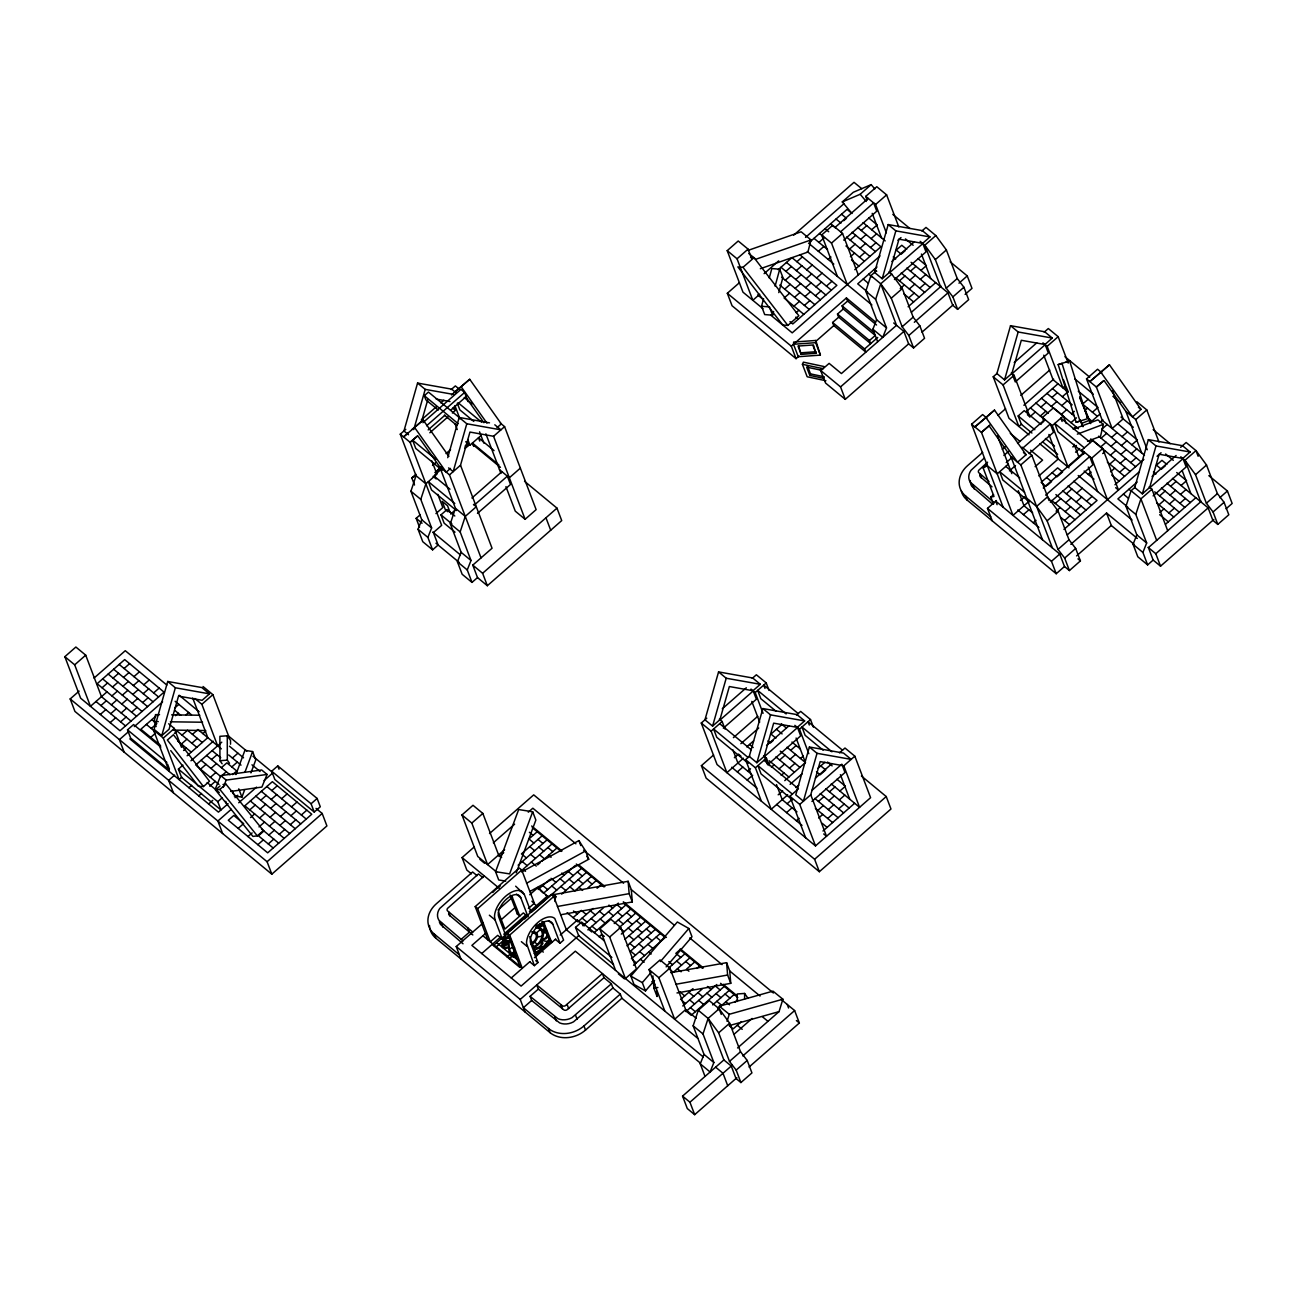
<?xml version="1.0" encoding="UTF-8"?>
<svg xmlns="http://www.w3.org/2000/svg" width="1297" height="1297" viewBox="0 0 1297 1297"><rect width="100%" height="100%" fill="white"/><g stroke="black" fill="none" stroke-linecap="round" stroke-linejoin="round"><path stroke-width="1.5" d="M511.683 942.011L512.785 945.091M793.521 344.272L793.667 342.068L815.797 340.463L820.385 355.119L798.255 356.724L793.521 344.272L815.651 342.667L820.385 355.119M813.495 345.099L815.91 353.303L801.157 354.373L798.741 346.169M815.651 342.667L815.797 340.463M530.7 944.329C537.542 943.357 541.4 930.241 531.673 931.976M534.169 946.275C541.692 943.422 547.107 928.571 535.629 927.825M156.143 726.547L154.246 721.57L155.51 714.631L159.531 714.679M536.358 926.804L536.472 925.101M1073.803 428.983L1097.894 419.871L1103.309 424.346L1100.521 436.359L1087.551 441.272M747.866 250.467L801.157 231.79L810.998 239.929L807.918 252.056L760.334 268.722M773.628 311.458L772.59 315.22L764.695 314.571L761.534 306.27L763.593 298.732M769.251 277.996L771.828 268.56L779.724 269.209L782.885 277.509L778.767 292.603M775.103 286.183L779.724 269.209M167.718 681.476L154.1 729.368L161.736 735.675L169.08 729.238L178.516 696.1L202.137 700.299L209.482 693.863L201.846 687.556L167.718 681.476L175.354 687.783L209.482 693.863M161.736 735.675L175.354 687.783M456.268 392.926L451.696 389.149L417.569 383.069L403.951 430.961L408.523 434.738M413.759 429.599L425.205 389.376L417.569 383.069M421.541 421.622L427.832 399.525M447.724 457.679L459.17 417.456L489.488 422.854M438.24 410.047L425.886 399.833L424.314 395.682L428.448 392.067L466.79 423.762L453.172 471.654L448.6 467.877M481.041 557.888L449.492 474.864L460.516 465.218L469.952 432.063L493.573 436.278L504.582 426.632L500.366 423.13M543.459 924.031L537.704 926.95L537.996 924.437M718.57 671.911L704.952 719.803L712.588 726.109L719.932 719.673L729.352 686.535L752.973 690.734L760.318 684.297L752.698 677.991L718.57 671.911L726.207 678.234L760.318 684.297M712.588 726.109L726.207 678.234M888.202 224.559L874.583 272.435L882.203 278.742L889.547 272.321L898.983 239.167L922.605 243.366L929.949 236.929L922.329 230.623L888.202 224.559L895.838 230.866L929.949 236.929M882.203 278.742L895.838 230.866M762.879 708.551L749.261 756.427L756.881 762.733L764.225 756.313L773.661 723.159L797.282 727.358L804.626 720.921L797.007 714.615L762.879 708.551L770.515 714.858L804.626 720.921M756.881 762.733L770.515 714.858M809.393 747.007L795.774 794.883L803.41 801.189L817.029 753.314L809.393 747.007L843.52 753.071L851.156 759.377L817.029 753.314M854.82 756.167L870.595 797.671L815.505 845.92L799.73 804.416L810.755 794.769L820.174 761.615L843.796 765.814L854.82 756.167L844.979 748.029L839.467 752.86M1010.525 325.677L996.907 373.568L1004.543 379.875L1011.887 373.439L1021.306 340.284L1044.928 344.499L1052.289 338.063L1044.652 331.756L1010.525 325.677L1018.161 331.983L1052.289 338.063M1004.543 379.875L1018.161 331.983M1148.364 439.634L1134.745 487.51L1142.365 493.833L1149.709 487.396L1159.145 454.242L1182.767 458.441L1190.111 452.005L1182.491 445.698L1148.364 439.634L1156 445.941L1190.111 452.005M1142.365 493.833L1156 445.941M718.246 1009.763L719.349 1006.213L772.963 991.135L782.885 999.209L779.043 1011.628L737.555 1047.96M727.066 1021.371L729.271 1014.286L782.885 999.209M400.27 434.171L410.111 442.309L441.661 525.334L433.393 532.564L438.127 545.016L432.614 549.847L427.88 537.396L431.625 527.944L421.784 519.805L410.922 491.223L416.045 475.691L400.27 434.171L405.783 429.356M431.625 527.944L420.779 499.361L425.886 483.83L436.911 474.167L431.885 460.97M460.516 465.218L492.049 548.242L472.773 565.119L477.507 577.587L471.995 582.402L467.26 569.95L471.006 560.499L461.165 552.36L450.318 523.777L455.425 508.246L439.651 466.725L417.796 435.841L410.111 442.309L417.229 436.084M471.006 560.499L460.159 531.916L465.266 516.384L476.291 506.738L473.47 504.403M876.642 319.775L872.897 329.227L882.738 337.366L886.5 327.914L876.642 319.775L865.796 291.193L870.903 275.661L876.415 270.83M886.5 327.914L875.637 299.331L880.744 283.8L891.769 274.153L902.307 288.55L913.153 317.133L919.849 325.823L924.566 338.29L913.558 347.936L908.63 343.867L903.896 331.416L893.698 322.985M704.012 1054.396L700.267 1063.848L710.108 1071.987L713.853 1062.535L704.012 1054.396L693.149 1025.83L698.272 1010.282L709.281 1000.636L719.122 1008.774L729.66 1023.187L740.522 1051.754L747.202 1060.46L751.936 1072.911L740.911 1082.557L735.999 1078.488L731.265 1066.037L723.872 1059.941L708.113 1018.421L698.272 1010.282M713.853 1062.535L703.006 1033.968L708.113 1018.421L719.122 1008.774L721.278 1014.432M1201.346 501.258L1148.412 547.626L1153.146 560.077L1147.634 564.892L1142.916 552.441L1146.661 542.989L1136.821 534.85L1125.958 506.268L1131.065 490.736L1135.199 487.121M1146.661 542.989L1135.799 514.406L1140.906 498.875L1151.931 489.228L1149.126 486.894M235.908 774.568L244.906 750.331L252.623 751.563L255.785 759.864L250.937 772.899M245.003 772.055L252.623 751.563M234.206 795.904L241.923 797.136L244.695 789.678M505.733 881.101L498.713 879.982L495.567 871.681L518.67 809.555L532.694 811.776L535.856 820.077L516.255 872.8M532.694 811.776L509.608 873.902L495.567 871.681M509.948 937.666C512.574 940.811 502.928 948.334 504.452 942.53C512.493 936.531 504.144 958.321 515.331 956.991M510.37 939.304C507.111 945.286 509.105 953.911 516.076 956.051M540.525 947.685L542.114 947.977L541.076 947.102M432.614 549.847L422.773 541.708L418.039 529.257L421.784 519.805M471.995 582.402L462.154 574.263L457.419 561.812L461.165 552.36M1147.634 564.892L1137.793 556.753L1133.059 544.302L1136.821 534.85M215.594 788.284L220.782 775.638L261.654 769.964L267.069 774.439L261.881 787.084L230.753 791.413M223.246 787.344L226.197 780.113L267.069 774.439M802.421 364.311L803.378 362.155L824 366.532L823.06 368.688L802.421 364.311L807.156 376.762L825.913 380.734M810.479 373.876L824.244 376.795L823.563 378.335L809.814 375.417L810.479 373.876L807.334 365.576M908.63 343.867L845.271 399.346L825.589 383.069L820.417 370.034L821.082 368.494M514.504 947.54L513.855 951.301C516.757 952.582 511.926 955.37 512.72 952.857M514.179 953.344L513.644 952.29L512.234 953.846M537.704 926.95L539.876 923.626M542.357 948.042C542.535 943.762 536.18 951.949 533.651 948.772M549.393 939.206L542.097 948.318L534.348 953.392M550.414 939.239L542.73 948.837L534.575 954.187M548.145 936.223L545.988 938.688L541.465 940.438L542.989 943.259L540.427 947.394M545.842 929.365L543.475 931.732L546.41 931.408M654.531 980.386L645.484 990.924L634.006 984.423L630.845 976.122L677.358 921.989L688.837 928.49L691.998 936.791L666.155 966.865M645.484 990.924L642.323 982.623L651.37 972.085M660.416 961.563L688.837 928.49M540.849 947.28L540.168 948.464L541.806 948.529M543.086 930.695L545.032 926.447M136.525 716.268L97.145 683.714L124.69 659.589L164.071 692.144L120.005 730.746L80.625 698.191L64.85 656.687L75.874 647.025L85.715 655.163L101.474 696.684L131.013 721.1M106.986 691.852L90.466 706.33L74.691 664.826L85.715 655.163M316.03 808.404L322.191 813.478L326.909 825.93L271.819 874.178L74.918 711.405L70.184 698.937L79.117 691.123M94.016 678.088L125.274 650.705L166.81 685.043M102.074 687.783L107.57 682.968M113.082 678.136L118.594 673.305M124.107 668.49L129.619 663.659M451.226 389.554L455.36 385.922L459.576 389.424M112.499 687.037L118.011 682.206M123.523 677.374L129.019 672.559M421.266 419.985L436.295 406.82M440.802 402.881L443.801 400.238M407.825 433.149L403.562 436.894L423.179 420.066L448.908 456.414M454.372 392.375L469.725 379.291L501.307 423.908L497.043 427.653M451.486 394.953L469.725 379.291M422.903 422.692L460.921 389.392L464.618 392.456L466.19 396.606L450.983 409.917M100.89 705.568L106.403 700.753M111.915 695.922L117.427 691.106M122.923 686.275L128.435 681.444M133.948 676.629L139.46 671.797M426.6 425.74L464.618 392.456M100.307 714.469L105.819 709.637M111.331 704.822L116.843 699.991M122.34 695.176L127.852 690.344M133.364 685.513L138.876 680.698M428.172 429.891L444.903 415.251M429.826 432.76L447.854 416.969M452.361 413.03L455.377 410.387L454.112 407.08M110.748 713.707L116.244 708.892M121.756 704.06L127.268 699.245M132.78 694.414L138.293 689.599M143.789 684.767L149.301 679.936M110.148 722.607L115.66 717.776M121.172 712.961L126.684 708.13M132.197 703.314L137.693 698.483M143.205 693.668L148.717 688.837M120.589 721.845L126.101 717.03M131.597 712.199L137.109 707.384M142.621 702.552L148.134 697.737M153.646 692.906L159.142 688.075M414.521 485.029L411.814 477.88L415.948 474.264M168.545 769.461L130.673 738.155L127.511 729.854L133.575 724.553L160.844 747.088M128.354 731.816L119.405 739.647L124.139 752.098M134.304 726.596L162.595 701.823M432.517 465.445L435.533 462.802M446.038 453.593L450.545 449.654M156.013 715.976L140.87 729.238L160.552 745.516M434.933 472.546L440.948 467.277M464.991 446.233L467.99 443.606M434.608 475.042L442.212 468.395M465.023 448.422L469.579 444.417L464.91 448.146M465.736 441.742L469.952 445.228L480.976 435.581M151.295 728.476L156.807 723.661L151.879 719.592M174.706 707.984L178.84 704.352M450.481 468.412L446.217 472.157L414.635 427.54M150.711 737.377L154.846 733.762M175.5 715.668L178.256 713.253M185.925 714.906L188.681 712.491M181.823 777.162L179.067 779.578L163.309 738.074L174.317 728.428L168.691 723.775M217.637 745.807L201.862 704.303L212.886 694.657L203.045 686.518M419.531 527.214L416.159 518.33L420.293 514.714M174.333 733.453L177.073 731.038L196.771 747.315M762.976 308.686L742.97 292.165L727.212 250.645L738.22 240.999L748.077 249.137L751.66 258.573M182.002 735.107L187.514 730.292L202.283 742.5M435.938 513.58L442.828 507.549L437.802 494.335M455.02 532.159L444.125 523.161L440.98 514.86L447.043 509.559L454.809 515.979M181.418 744.008L186.93 739.177M192.442 734.361L197.938 729.53L221.333 748.855M759.702 294.273L752.827 300.304L737.053 258.784L748.077 249.137M450.708 514.05L455.215 510.11M183.59 750.493L186.346 748.077M191.843 743.246L197.355 738.431M202.867 733.599L205.623 731.184M471.913 497.999L501.955 471.686M743.003 267.312L754.027 257.665L798.855 315.755L787.846 325.417L782.707 324.996L737.863 266.906L743.003 267.312L787.846 325.417M187.125 755.762L207.796 737.669L192.734 698.045M474.313 505.1L507.37 476.161L510.515 484.462L477.474 513.401M520.356 468.136L509.332 477.782L499.491 469.644M178.402 769.105L217.783 801.659L220.928 809.96L181.548 777.406L178.402 769.105L182.942 765.133M174.592 775.12L168.642 780.34L173.376 792.791M190.967 760.772L213.308 741.219M799.065 356.01L796.05 358.653L732.059 305.752L727.325 293.284L739.387 282.73M793.699 235.162L854.026 182.326L861.792 188.73M195.604 765.1L221.771 742.192M809.879 241.955L847.054 209.384L851.983 213.454L842.288 201.927L853.296 192.28L871.179 184.628L874.827 188.94M764.111 273.651L778.703 260.859M805.502 237.4L844.217 203.483M200.516 769.17L206.028 764.355M211.541 759.523L217.053 754.708M842.288 201.927L860.17 194.274L871.179 184.628M778.2 269.695L791.964 257.633L831.345 290.188M188.924 787.717L191.664 785.301M210.957 768.424L216.469 763.593M837.44 276.472L821.682 234.968L832.69 225.305L842.547 233.444L858.306 274.964M867.19 200.143L865.748 196.366L876.772 186.719L886.613 194.858L898.805 226.926M835.155 227.348L868.212 198.392M785.869 271.349L791.381 266.534M796.893 261.702L802.405 256.871M818.926 242.409L824.438 237.578M843.715 220.685L846.471 218.285L841.542 214.216M210.373 777.325L215.869 772.493M221.382 767.662L226.894 762.847L236.735 770.985L232.601 774.601M232.406 758.015L237.918 753.2M203.451 786.549L209.498 781.232L173.425 734.75L167.362 740.052L203.451 786.549L198.392 786.258L170.734 750.606M785.285 280.249L790.797 275.418M796.309 270.603L801.822 265.772M818.342 251.294L823.854 246.479M840.569 231.823L873.627 202.867L876.772 211.184L843.731 240.123M198.765 795.855L201.521 793.456M209.774 786.209L215.286 781.394M226.31 771.731L220.798 776.563L201.1 760.285M231.823 766.916L237.319 762.085M847.298 284.61L831.523 243.106L842.547 233.444M886.354 232.811L875.588 204.504L886.613 194.858M784.701 289.134L790.213 284.319M795.726 279.487L801.222 274.672M806.734 269.841L812.246 265.01M223.019 784.474L225.937 784.118L263.372 830.566L257.309 835.868L252.931 836.419L215.497 789.954L220.036 785.982M505.943 486.634L515.266 511.148L525.107 519.286L536.131 509.64L504.582 426.632M215.497 789.954L219.874 789.419L225.937 784.118M789.63 293.203L784.118 298.034L803.8 314.312M795.126 288.388L800.638 283.557M806.15 278.742L811.663 273.91M828.183 259.432L830.939 257.017M850.216 240.14L855.728 235.308M861.24 230.493L866.753 225.662M208.606 803.994L212.74 800.379M217.783 801.659L222.322 797.687M794.542 297.272L800.054 292.457M805.567 287.626L811.079 282.811M816.575 277.98L822.087 273.148M849.632 249.024L855.145 244.209M860.657 239.378L866.169 234.562M871.665 229.731L877.177 224.916L868.747 217.928M556.98 508.132L561.714 520.583L487.348 585.725L482.614 573.274L556.98 508.132L524.539 481.3M793.959 306.173L799.471 301.342M804.983 296.527L810.479 291.695M815.991 286.88L821.504 282.049M850.427 256.725L854.561 253.11M860.073 248.278L865.569 243.447M871.081 238.632L876.594 233.8M228.094 803.702L218.447 812.133L129.846 738.885M234.984 797.671L237.74 795.256M271.689 771.212L277.753 765.895L317.133 798.466L320.294 806.766L314.231 812.068L274.851 779.513L271.689 771.212L311.085 803.767L314.231 812.068M796.131 312.658L798.887 310.242M804.399 305.411L809.895 300.596M815.408 295.765L820.92 290.95M826.432 286.118L831.944 281.287M859.489 257.179L864.986 252.348M870.498 247.516L876.01 242.701M231.271 809.296L217.864 821.033L222.598 833.485M238.713 802.778L256.579 787.133M264.021 780.616L272.954 772.785L252.964 756.248M854.772 269.679L880.939 246.77L857.544 227.429M880.047 255.914L792.208 332.859L770.661 315.058M897.913 240.269L901.01 237.562M249.754 809.879L255.25 805.048M260.762 800.217L266.274 795.401M271.786 790.57L277.299 785.755M876.999 266.971L857.722 283.848L867.563 291.987M238.145 828.41L243.658 823.595L233.8 815.456L228.304 820.271L267.685 852.842L311.75 814.24L272.37 781.686L244.825 805.81L284.205 838.365M250.532 817.564L254.666 813.949M260.178 809.117L265.69 804.302M271.203 799.471L276.715 794.639M921.859 231.028L925.993 227.413L935.834 235.551L946.372 249.948L957.235 278.531L963.914 287.237L968.648 299.688L957.624 309.335L952.711 305.265L947.977 292.814L911.061 262.286M796.05 358.653L791.316 346.202L846.406 297.953L875.362 321.883M891.898 261.459L914.434 241.728M843.261 308.994L837.489 314.069L838.673 317.181L870.66 343.624L869.476 340.511L875.264 335.453L843.261 308.994L842.093 305.881L847.589 301.066L846.406 297.953M905.338 250.532L901.204 254.147L896.292 250.078L901.788 245.263L906.716 249.332M259.595 818.018L265.107 813.187M270.619 808.371L276.115 803.54M281.627 798.709L287.14 793.894M832.609 322.483L864.596 348.942L865.78 352.054L833.793 325.596L832.609 322.483L838.673 317.181M889.807 272.516L922.848 243.577L926.009 251.877L894.46 279.504M247.986 836.549L252.121 832.933M259.011 826.902L264.523 822.087M270.019 817.256L275.531 812.441M281.044 807.609L286.556 802.778M935.834 235.551L924.826 245.198L940.584 286.702M815.683 341.468L833.793 325.596M263.923 830.972L258.427 835.803L273.197 848.011M269.436 826.157L274.948 821.325M280.46 816.51L285.972 811.679M291.468 806.847L296.981 802.032M899.453 280.833L904.966 276.002M910.462 271.186L915.974 266.355M257.827 844.687L263.34 839.872M268.852 835.041L274.364 830.226M279.876 825.395L285.372 820.579M290.885 815.748L296.397 810.917M311.085 803.767L317.133 798.466M900.248 288.518L904.366 284.902M909.878 280.071L915.39 275.256M920.902 270.425L926.415 265.609L917.968 258.622M268.268 843.942L273.78 839.11M279.277 834.295L284.789 829.464M290.301 824.649L295.813 819.817M301.326 814.986L306.822 810.171M913.558 347.936L908.824 335.485L902.145 326.779L891.282 298.197L902.307 288.55M957.624 309.335L952.89 296.883L946.21 288.177L935.364 259.611L946.372 249.948M909.294 288.972L914.807 284.14M920.319 279.325L925.815 274.494M908.711 297.872L914.223 293.041M919.719 288.226L925.231 283.395M271.819 874.178L267.101 861.727L322.191 813.478M908.127 306.757L935.672 282.633M864.596 348.942L877.729 337.447M911.402 312.269L941.184 286.183M902.145 326.779L913.153 317.133M946.21 288.177L957.235 278.531M845.271 399.346L840.553 386.895L903.896 331.416M914.32 322.288L948.577 292.295M958.986 283.168L967.254 275.921L950.198 261.816M908.824 335.485L919.849 325.823M952.89 296.883L963.914 287.237M922.037 332.129L953.295 304.746M965.098 294.403L971.988 288.372L967.254 275.921M496.67 872.103L477.75 856.458L461.975 814.938L473 805.291L482.841 813.43L499.232 856.604L503.739 852.664M504.614 849.681L487.591 864.596L471.816 823.076L482.841 813.43M1029.007 434.819L1009.001 418.299L993.226 376.779L997.361 373.163M1044.198 332.162L1048.316 328.546L1058.174 336.685L1068.209 363.095M1014.222 362.593L1036.757 342.862M471.443 873.854L466.823 870.044L462.089 857.593L474.28 846.909M489.52 833.566L533.716 794.866L773.385 992.999M1021.598 424.022L1018.842 426.437L1003.084 384.917L1014.092 375.271L1011.287 372.952M1065.68 385.42L1062.924 387.835L1047.149 346.331L1058.174 336.685M493.314 842.807L514.601 824.179M528.268 812.198L532.84 808.209L575.9 843.812M1003.132 507.24L971.599 424.216L982.623 414.57L986.839 418.056M985.963 417.585L994.507 410.111L1026.089 454.728L1017.545 462.202L985.963 417.585L974.89 426.924L994.507 410.111M997.928 415.429L1005.548 408.75M1020.788 395.407L1049.727 370.05M989.984 424.881L981.44 432.355L1012.989 515.379L1029.51 500.901L1025.814 497.853M484.251 875.897L447.546 908.37A2.821 2.286 -20.8 0 0 447.384 910.721L472.757 932.057M1023.884 405.248L1053.667 379.178M537.217 831.734L528.949 838.964L533.878 843.034M1031.926 433.036L1021.323 424.265L1018.177 415.964L1024.225 410.646L1040.891 424.427M542.13 835.803L521.475 853.88L526.404 857.949M1026.316 411.506L1057.995 383.766M982.688 452.41L967.53 465.672A25.681 20.784 -20.8 0 0 965.535 495.908L967.108 500.058L1056.212 573.728L1064.48 566.497L1059.746 554.03L995.756 501.128L997.101 504.695M1027.402 414.748L1029.867 416.791L1035.379 411.96M1040.875 407.128L1046.387 402.313M1051.899 397.482L1057.412 392.667M518.135 865.196L547.058 839.872M984.326 458.003L971.031 470.292A14.251 11.527 -20.8 0 0 970.253 482.16L994.248 502.733M487.818 939.822L475.205 906.603L519.286 868.017L521.734 870.044L534.348 903.247L528.398 908.467M498.421 912.034L504.89 929.057L523.34 912.91L528.009 916.768L520.762 897.67A15.11 8.074 -50.4 0 0 506.592 899.016A15.11 8.074 -50.4 0 0 498.729 916.979L505.976 936.061L502.393 939.206L497.724 935.332L490.282 941.849L477.669 908.646L521.734 870.044M987.584 462.202L978.797 470.211A2.821 2.286 -20.8 0 0 978.651 472.562L988.93 481.43M1002.273 449.329L1005.224 446.752M1040.291 416.029L1045.804 411.198M1051.316 406.383L1056.828 401.551M1062.34 396.736L1067.836 391.905L1053.067 379.697L1043.761 355.167M551.987 843.942L523.064 869.266L525.528 871.292M993.534 504.176L990.827 497.059L993.988 496.492L983.142 467.925L987.276 464.31M1041.086 423.714L1043.842 421.298L1042.464 417.488L1053.472 407.825L1063.329 415.964L1066.183 423.519M1144.489 455.279L1102.304 420.39L1086.529 378.886L1097.554 369.24L1101.769 372.725M1003.894 455.458L1008.45 451.453M1017.561 443.477L1044.928 419.515M537.623 864.888L540.379 862.473M541.757 861.273L556.899 848.011M1061.74 405.621L1067.253 400.805M1100.894 372.255L1109.438 364.781L1141.02 409.382L1132.476 416.872L1100.894 372.255L1089.82 381.594L1109.438 364.781M815.505 845.92L717.046 764.533L701.272 723.029L706.784 718.198M752.244 678.396L756.362 674.78L766.219 682.919L769.072 690.458M722.267 708.827L746.31 687.783M461.148 939.368L469.417 932.138L467.844 927.987M1006.261 462.591L1012.341 457.257M1022.976 447.951L1050.343 423.989L1053.488 432.29L1029.169 453.593M1061.157 414.521L1066.669 409.69M460.97 958.986L456.236 946.534L483.149 922.961M497.967 909.975L511.326 898.286M1008.239 464.213L997.215 473.859L987.374 465.72L983.142 467.925M1083.222 453.869L1068.08 467.131L1052.305 425.627L1063.329 415.964M1103.488 380.799L1096.37 387.025L1112.145 428.529L1123.17 418.882L1112.421 390.575M720.175 719.884L753.233 690.944L756.378 699.245L723.321 728.184M1071.598 413.759L1074.354 411.36M1088.118 399.298L1082.606 404.113L1097.375 416.321M743.424 758.194L726.887 772.672L711.129 731.168L722.137 721.505L719.332 719.187M763.074 713.318L755.194 692.566L766.219 682.919M1009.423 470.892L1015.502 465.574M485.937 933.078L471.881 945.4L521.102 986.093L578.948 935.429M501.128 919.768L514.812 907.803M529.727 894.735L537.996 887.505L548.469 897.297L545.648 894.979M1052.37 547.934L1020.836 464.91L1031.845 455.263L1022.004 447.125M538.206 889.515L549.636 879.512M1070.998 422.66L1076.51 417.829M1084.778 410.598L1087.534 408.182M990.827 497.059L993.583 494.643M511.667 895.741L519.757 916.039L517.292 913.996L518.119 913.283M1073.17 429.145L1075.926 426.729M1092.447 412.251L1097.959 407.436L1078.277 391.159M575.22 865.488L543.54 893.228L542.065 892.012M992.221 520.827L987.487 508.375L996.42 500.545M1035.136 466.644L1042.577 460.127L1030.548 450.172M481.722 953.538L500.188 937.374M503.755 934.229L525.804 914.936M529.387 911.807L547.837 895.643M519.821 966.265L507.208 933.062L551.274 894.46L553.738 896.503L566.351 929.706L697.721 1038.313M1100.132 413.905L1091.863 421.152L1086.951 417.083M519.805 967.4L493.379 945.545L527.02 916.071M531.3 912.342L581.526 868.358M861.419 776.028L886.24 796.553L890.974 809.004L819.347 871.714L706.135 778.119L701.401 765.668L713.593 754.984M733.405 737.636L757.772 716.284M495.584 947.377L508.862 935.753M482.906 935.753L522.286 968.308L509.672 935.088L553.738 896.503M561.65 894.136L586.439 872.427M1038.865 475.934L1058.222 458.992L1048.916 434.463M1099.921 422.482L1102.904 419.871M740.863 743.667L758.729 728.022M1020.463 500.447L1024.581 496.832M1075.553 452.199L1079.671 448.584M1107.216 424.459L1101.72 429.291L1141.101 461.845M591.367 876.496L574.83 890.958L569.918 886.889M1083.271 453.804L1081.844 450.043L1092.852 440.396L1102.709 448.535L1118.468 490.039L1115.663 487.704M507.03 956.846L510.337 953.943M734.361 757.74L738.496 754.124L740.96 756.167M746.764 746.894L753.638 740.863M1043.274 488.012L1084.308 452.069M1047.409 485.224L1051.543 481.609L1046.63 477.539M1101.121 438.175L1106.633 433.36M536.585 932.851L540.444 929.463M588.027 887.797L596.28 880.566M509.251 958.678L512.558 955.776M781.978 724.423L770.969 734.07L775.882 738.139M597.074 888.25L601.208 884.635M1023.414 514.617L1028.926 509.802M1045.641 495.146L1089.723 456.544L1092.868 464.845L1050.327 502.117M1100.537 447.076L1106.049 442.245M1111.561 437.429L1117.074 432.598M761.355 801.157L745.58 759.653L749.715 756.038M796.536 715.02L800.671 711.405L810.512 719.543L813.381 727.082M1026.754 498.291L1036.595 506.43L1047.619 496.767L1058.157 511.18L1069.004 539.763L1075.683 548.453L1080.417 560.904L1069.409 570.567L1064.48 566.497M1107.46 499.685L1091.685 458.181L1102.709 448.535M1147.229 449.767L1135.767 419.58L1146.775 409.933L1136.934 401.794M766.576 745.451L789.111 725.72M737.328 771.91L742.824 767.094M773.125 740.555L770.369 742.97L767.921 740.927M1102.709 453.561L1105.466 451.145M1110.978 446.314L1116.49 441.499M1121.986 436.667L1127.498 431.852M573.079 917.644L581.348 910.413L586.26 914.482M542.422 921.502A10.149 5.431 -50.4 0 1 543.67 922.199L551.76 942.497L549.296 940.455L550.123 939.725M535.385 955.273L551.501 941.152M511.261 977.954L529.873 961.644M534.445 957.656L555.716 939.028M560.272 935.024L577.376 920.059L584.396 925.863M747.753 771.164L750.509 768.748M1033.255 522.756L1036.011 520.34M1055.304 503.463L1060.8 498.632M1066.312 493.817L1071.825 488.985M1088.345 474.507L1091.101 472.108M1110.394 455.215L1115.89 450.383M1121.402 445.568L1126.915 440.737M567.113 912.715L578.008 921.713L593.151 908.451M787.717 794.818L771.196 809.296L755.421 767.792L766.446 758.145L763.625 755.811M808.809 753.719L799.503 729.19L810.512 719.543M613.513 964.482L578.673 935.672L575.528 927.371L581.591 922.07L604.305 940.844M534.396 965.649L537.979 962.52L530.716 943.422A15.11 8.074 -50.4 0 1 538.579 925.474A15.11 8.074 -50.4 0 1 552.765 924.129L560.012 943.227L563.595 940.082L554.792 918.552A20.055 10.716 -50.4 0 0 537.558 922.751A20.055 10.716 -50.4 0 0 526.517 943.292L534.396 965.649L529.711 961.79M747.169 780.048L752.682 775.233M582.92 925.782L603.575 907.689M1056.082 511.148L1060.216 507.532M1065.729 502.701L1071.241 497.886M1076.753 493.055L1082.249 488.239M1109.794 464.115L1115.307 459.284M1120.819 454.453L1126.331 449.637M1131.843 444.806L1137.339 439.991L1117.657 423.714M1069.409 570.567L1064.675 558.099L1057.995 549.409L1047.133 520.827L1058.157 511.18M771.375 767.24L774.131 764.825M779.643 760.01L785.139 755.178M790.651 750.347L796.163 745.532M1065.145 511.602L1070.657 506.77M1076.153 501.955L1081.666 497.124M1110.589 471.8L1114.723 468.185M1120.235 463.353L1125.747 458.538M1131.243 453.707L1136.756 448.875M587.849 929.852L618.361 903.134M779.043 768.894L784.555 764.079M790.068 759.248L795.58 754.416M1064.561 520.502L1070.057 515.671M1075.57 510.84L1081.082 506.025M1086.594 501.193L1092.106 496.378M1119.651 472.254L1125.148 467.423M1130.66 462.607L1136.172 457.776M594.139 932.721L625.819 904.982M599.814 928.895L610.822 919.249L620.679 927.387L636.438 968.891L625.43 978.538L609.655 937.034L599.814 928.895L615.572 970.399M524.961 1011.887L520.227 999.436L575.317 951.187L703.201 1056.909M781.216 775.379L783.972 772.963M789.484 768.148L794.996 763.317M800.492 758.486L803.248 756.086M612.93 987.974L573.501 1021.858A14.251 11.527 -20.8 0 1 559.574 1022.863L531.64 1000.49L530.068 996.339L538.336 989.108L536.747 984.958L562.558 1005.921A2.821 2.286 -20.8 0 0 565.314 1005.726L602.392 973.577L603.964 977.727L611.357 983.823L612.93 987.974L620.306 994.086L621.895 998.236L700.348 1063.086M599.068 936.791L601.824 934.375L604.289 936.418M614.227 923.529L630.747 909.051M1063.962 529.387L1097.019 500.447L1073.819 481.252M1114.934 484.754L1143.857 459.43M531.64 1000.49L523.388 1007.737L548.485 1028.489L550.058 1032.639A25.681 20.784 -20.8 0 0 585.531 1030.077L621.895 998.236M784.766 780.648L805.421 762.555L796.099 738.025M1067.253 534.899L1138.717 472.303M1157.037 456.268L1161.058 452.75M619.139 927.598L635.676 913.12M609.655 937.034L620.679 927.387M1057.995 549.409L1069.004 539.763M778.184 794.802L782.658 790.878M790.1 784.361L802 773.936M1137.161 482.046L1117.884 498.923L1127.725 507.078M621.312 934.067L640.588 917.19M1180.643 447.319L1186.155 442.488L1195.996 450.626L1206.534 465.039L1217.397 493.606L1224.076 502.312L1228.81 514.763L1217.786 524.41L1212.873 520.34L1208.139 507.889L1172.456 478.382M1056.212 573.728L1051.478 561.277L1060.427 553.446M1070.836 544.318L1106.568 513.028L1137.339 538.466M795.985 787.587L798.741 785.171M818.018 768.294L824.908 762.263M1152.06 476.534L1176.103 455.49M624.862 939.352L645.517 921.259M1165.5 465.607L1161.366 469.222L1156.454 465.153L1161.966 460.338L1166.878 464.407M805.648 837.781L789.889 796.277L798.417 788.803L763.965 760.301M1064.675 558.099L1075.683 548.453M815.391 778.135L831.912 763.657M787.133 803.718L791.267 800.103M1149.969 487.591L1183.01 458.652L1186.171 466.952L1153.114 495.892M627.018 945.837L650.429 925.328M1076.559 555.91L1111.302 525.48L1106.568 513.028M786.549 812.619L792.062 807.788M811.792 790.505L841.834 764.192L844.996 772.493L811.938 801.433M655.358 929.398L630.569 951.106L635.498 955.176M538.336 989.108L564.13 1010.071A2.821 2.286 -20.8 0 0 566.886 1009.877L603.964 977.727M631.363 958.791L660.286 933.467M1159.615 495.908L1165.128 491.093M1170.624 486.262L1176.136 481.43M796.39 820.758L799.147 818.342M818.423 801.449L823.935 796.634M829.448 791.802L834.96 786.971M530.068 996.339L558.002 1018.712A14.251 11.527 -20.8 0 0 571.928 1017.707L611.357 983.823M1159.032 504.809L1164.544 499.977M1170.04 495.162L1175.552 490.331M1181.064 485.5L1186.577 480.684L1176.719 472.546M633.52 965.276L665.199 937.536L623.354 902.939M1217.786 524.41L1213.068 511.958L1206.372 503.252L1195.526 474.686L1206.534 465.039M817.84 810.349L823.352 805.518M828.864 800.703L834.376 795.872M839.889 791.04L845.385 786.225L836.954 779.254M1159.826 512.493L1163.944 508.878M1169.456 504.047L1174.969 499.232M1180.481 494.4L1185.993 489.569M818.634 818.034L822.768 814.419M828.28 809.587L833.793 804.772M839.289 799.941L844.801 795.126M1168.873 512.947L1174.385 508.116M1179.897 503.301L1185.393 498.47M548.485 1028.489A25.681 20.784 -20.8 0 0 583.958 1025.927L620.306 994.086M664.81 1011.093L649.035 969.589L660.06 959.942L669.9 968.081L686.308 1011.255L691.22 1015.324L724.277 986.369M827.697 818.488L833.193 813.657M838.705 808.842L844.217 804.01M1165.533 524.247L1195.834 497.724M822.979 831.004L854.642 803.265M668.36 968.292L684.897 953.814M696.278 1018.356L685.675 1009.585L674.651 1019.231L658.876 977.727L669.9 968.081M1206.372 503.252L1217.397 493.606M689.826 957.883L673.289 972.361L669.592 969.297M1213.862 519.465L1160.539 566.173L1155.805 553.722L1207.604 508.359M1219.796 497.675L1227.416 491.012L1208.853 475.659M694.738 961.952L686.47 969.183L688.934 971.226M819.347 871.714L814.613 859.263L886.24 796.553M1213.068 511.958L1224.076 502.312M696.911 968.437L699.667 966.022M1226.054 508.797L1232.15 503.463L1227.416 491.012M680.585 999.484L692.987 988.638M682.757 1005.969L702.034 989.092M685.886 1011.611L716.819 984.52M712.669 1004.916L729.206 990.438M717.598 1008.985L734.118 994.507M734.913 1002.192L737.669 999.792M740.911 1082.557L736.177 1070.106L729.498 1061.4L718.651 1032.834L729.66 1023.187M741.414 1021.647L733.162 1028.878L729.465 1025.83M734.07 1034.244L752.098 1018.453M736.874 1077.726L694.673 1114.674L687.297 1108.562L682.562 1096.111L723.872 1059.941M729.498 1061.4L740.522 1051.754M694.673 1114.674L689.939 1102.223L732.14 1065.275M742.808 1055.92L794.623 1010.558L781.086 999.371M736.177 1070.106L747.202 1060.46M749.066 1067.042L799.341 1023.009L794.623 1010.558M538.936 927.258L543.865 925.474M412.089 429.404L423.179 420.066M435.549 472.189L441.726 467.131M512.737 952.517L515.558 952.711M514.163 953.7L512.607 954.154M534.559 947.037C542.811 943.908 548.744 927.614 536.164 926.788M507.727 944.621L504.128 945.821L502.782 943.665L505.311 940.763L508.667 940.649M521.637 871.924L578.9 840.602L585.563 850.962L588.725 859.263L529.711 891.542M526.55 883.241L585.563 850.962M411.814 477.88L416.045 475.691L425.886 483.83M509.186 949.08L512.266 947.523M543.216 931.862L546.556 930.176M530.603 943.308C535.11 942.465 539.73 933.791 532.986 932.981M1083.011 426.713L1081.747 423.389L1089.464 420.277L1079.655 396.801M1077.353 434.155L1103.309 424.346M1072.732 446.881L1076.429 445.471M810.998 239.929L755.811 259.27L748.774 253.45M1058.19 364.603L1061.984 363.338L1079.979 421.022L1076.186 422.287L1058.19 364.603L1069.636 360.955L1087.632 418.655L1076.186 422.287M1065.842 362.22L1069.636 360.955M729.254 1025.619L779.043 1011.628M509.737 938.071C503.69 937.326 499.167 949.096 507.662 947.118M542.243 939.125C546.54 939.709 549.685 931.376 543.686 932.851M507.743 948.026C497.189 950.701 502.685 935.996 510.272 937.05M537.736 937.001L542.308 936.126M555.019 901.528L554.435 894.476L628.137 881.295L631.282 889.596L632.32 901.95L560.612 914.774M557.451 906.473L629.158 893.649L632.32 901.95M670.808 972.669L726.596 962.682L729.741 970.999L730.762 983.337L676.985 992.951M652.894 975.863L653.915 988.217L657.903 987.503M675.818 984.293L727.617 975.036L730.762 983.337M801.254 352.8L816.008 351.73M230.526 744.202L230.526 740.457L227.267 735.788L219.89 736.323L219.955 760.691L222.127 763.787M219.955 760.691L227.332 760.155L229.504 763.252M747.866 998.106L744.608 993.437L737.231 993.972L737.263 1001.479M171.626 714.858L199.803 715.231M154.246 721.57L158.266 721.618M170.345 721.797L202.559 722.234M173.506 730.098L205.704 730.535M750.59 257.39L754.027 257.665M761.534 306.27L769.445 306.919L772.59 315.22M541.465 940.438L547.999 941.606M425.205 389.376L453.626 394.434M436.23 399.087L450.01 401.535M466.79 423.762L500.918 429.842L494.805 424.8M820.417 370.034L806.653 367.116L809.814 375.417M630.845 976.122L642.323 982.623M719.349 1006.213L729.271 1014.286M534.332 947.167C537.201 949.842 543.702 944.751 540.541 941.735M1138.393 407.226L1141.02 409.382M892.806 214.378L909.862 228.483M1064.967 356.707L1089.723 377.168M1112.939 396.363L1120.673 402.751M1153.163 429.615L1170.17 443.687M865.748 196.366L875.588 204.504M920.14 241.339L924.826 245.198L935.364 259.611M1042.934 342.846L1047.149 346.331M1086.529 378.886L1096.37 387.025L1104.055 380.556L1125.909 411.441L1141.684 452.945M1125.909 411.441L1135.767 419.58M1180.773 456.787L1184.988 460.273L1195.526 474.686M905.452 238.907L913.153 245.263M1074.856 378.951L1093.322 394.207M1121.013 417.099L1133.319 427.28M1165.614 453.982L1173.315 460.338M863.056 222.614L885.203 240.918M893.244 256.936L895.692 258.978M906.781 268.139L930.16 287.464M1052.483 388.597L1072.181 404.875M1153.406 472.011L1155.87 474.053M1166.943 483.214L1190.322 502.539M836.046 219.031L840.959 223.1M852.032 232.26L875.426 251.586M901.269 272.954L924.648 292.295M1046.971 393.413L1074.046 415.802M1098.672 436.149L1135.588 466.677M1161.431 488.029L1184.81 507.37M888.948 271.819L891.769 274.153M830.534 223.862L835.463 227.932M846.536 237.092L869.914 256.417M895.757 277.785L919.135 297.11M1041.475 398.244L1078.391 428.756M1090.696 438.937L1130.076 471.492M1154.687 491.839L1179.297 512.185M1090.388 442.553L1060.849 418.137L1062.113 421.46M825.022 228.677L828.718 231.741M845.952 245.976L864.402 261.248M874.243 269.387L876.707 271.413M903.782 293.803L913.639 301.942M1035.963 403.059L1048.268 413.24M1107.346 462.072L1124.564 476.323M1156.567 502.766L1173.801 517.017M1084.324 447.87L1054.785 423.454L1057.93 431.755L1084.373 453.593M821.682 234.968L831.523 243.106M870.903 275.661L880.744 283.8L891.282 298.197M993.226 376.779L1003.084 384.917M1042.464 417.488L1052.305 425.627M1081.844 450.043L1091.685 458.181M1131.065 490.736L1140.906 498.875L1156.681 540.379M819.509 233.509L823.206 236.557M851.513 259.967L858.89 266.063M868.747 274.202L872.427 277.25M1030.45 407.89L1043.988 419.077M1111.675 475.042L1119.052 481.138M1128.909 489.277L1131.373 491.32M1159.664 514.714L1168.289 521.832M813.997 238.34L827.535 249.527M863.235 279.033L868.147 283.103M1123.397 494.108L1128.325 498.178M1018.177 415.964L1034.828 429.729M1045.431 438.499L1054.526 446.006M808.501 243.155L833.809 264.085M1084.13 471.022L1093.971 479.16M865.796 291.193L875.637 299.331M1125.958 506.268L1135.799 514.406M1042.529 441.791L1057.671 454.323M807.301 251.537L871.908 304.957M1039.772 443.736L1069.004 467.893M1078.229 475.529L1132.07 520.032M799.941 254.844L836.857 285.356L792.791 323.958L789.97 321.64M1010.282 433.409L1020.026 441.466M1148.104 547.366L1155.805 553.722M847.589 301.066L876.545 324.996M1052.126 472.708L1057.055 476.777L1062.567 471.962L1057.639 467.877L1041.118 482.354L1046.031 486.424M1068.128 485.937L1091.507 505.263M1023.463 452.556L1026.089 454.728M1111.302 525.48L1134.389 544.562M1152.838 559.818L1160.539 566.173M1133.059 544.302L1142.916 552.441M842.093 305.881L874.081 332.34M786.452 262.448L825.849 295.019M1062.616 490.752L1086.011 510.094M971.599 424.216L981.44 432.355L989.125 425.886L1010.979 456.771L1042.512 539.795M1010.979 456.771L1020.836 464.91M780.956 267.279L820.336 299.834M1055.888 494.562L1080.498 514.909M837.489 314.069L869.476 340.511M781.588 277.185L814.824 304.665M1051.608 500.415L1074.986 519.74M1005.759 466.385L1019.75 477.961M779.773 285.064L809.312 309.48M1060.865 517.438L1069.474 524.572M1024.565 492.26L999.695 471.703L1002.84 480.003L1029.283 501.842M727.212 250.645L737.053 258.784M795.839 317.1L798.303 319.143M1032.623 512.85L1023.998 505.733L1018.275 490.639M979.932 475.561A2.821 2.286 -20.8 0 0 980.224 476.712L992.01 486.829M1077.953 558.877L1080.417 560.904M757.626 294.889L763.252 299.542M1017.788 509.964L1038.881 527.409M970.351 480.522A14.251 11.527 -20.8 0 0 971.826 486.326L992.756 504.338M727.325 293.284L791.316 346.202M840.553 386.895L820.855 370.618L829.123 363.371L841.429 373.552L896.519 325.304L880.744 283.8M987.487 508.375L1051.478 561.277M965.535 495.908L990.649 516.676M464.277 397.531L472.059 403.951M458.23 402.832L481.544 422.109M473.81 421.412L459.819 409.852L457.306 403.205M452.669 408.15L455.377 410.387M494.044 450.594L478.496 437.754L479.76 441.077M424.314 395.682L458.279 423.762M444.417 415.153L456.771 425.367M498.859 464.91L472.432 443.055L473.697 446.379M472.643 444.368L500.431 467.342M798.19 713.577L763.738 685.092L765.003 688.415M842.499 750.201L808.031 721.716L809.296 725.039M786.144 713.934L757.675 690.393L760.82 698.694L775.817 711.08M831.944 751.79L801.984 727.017L805.129 735.318L823.109 750.185M750.979 689.08L755.194 692.566M794.818 725.331L799.503 729.19M781.361 723.921L785.982 727.73M827.518 762.069L832.123 765.879M776.465 729.254L782.091 733.907M791.948 742.046L800.379 749.018M820.774 765.879L825.703 769.948L820.19 774.763L816.494 771.715M786.955 747.299L805.421 762.555M831.264 783.923L859.571 807.334L843.796 765.814M435.922 459.414L412.592 440.137L415.753 448.438L442.18 470.292M439.651 466.725L449.492 474.864M780.227 751.109L799.909 767.386M825.751 788.754L849.146 808.08M775.946 756.945L794.396 772.218M820.255 793.569L843.634 812.911M433.992 475.999L449.962 489.196M433.085 476.372L436.181 478.933M749.52 744.478L753.2 747.526M769.202 760.755L788.9 777.033M814.743 798.401L838.121 817.726M454.793 503.495L428.367 481.657L431.512 489.958L456.398 510.515M719.657 723.677L751.125 749.698M455.425 508.246L465.266 516.384M815.375 808.307L832.609 822.557M748.061 757.48L713.609 728.995L716.755 737.296L748.223 763.301M792.37 794.104L757.902 765.619L761.063 773.92L792.516 799.925M448 511.812L445.293 509.575L442.131 501.274L447.546 505.749L450.075 512.396M701.272 723.029L711.129 731.168M745.58 759.653L755.421 767.792M789.889 796.277L799.73 804.416M822.185 823.303L827.097 827.373M440.98 514.86L451.859 523.858M410.922 491.223L420.779 499.361M450.318 523.777L460.159 531.916M751.449 774.212L737.912 763.025L732.886 749.812M796.974 811.857L782.221 799.649L776.481 784.555M823.708 833.955L826.513 836.273L810.755 794.769M731.703 767.257L757.01 788.187M776.708 804.464L802.016 825.395M416.159 518.33L422.06 523.21M432.776 532.062L460.467 554.954M472.773 565.119L482.614 573.274M435.97 543.248L459.041 562.314M477.507 577.587L487.348 585.725M418.039 529.257L427.88 537.396M457.419 561.812L467.26 569.95M701.401 765.668L814.613 859.263M796.39 1020.561L799.341 1023.009M583.601 850.183L623.598 883.241M631.282 889.596L674.359 925.215M689.745 937.926L722.056 964.628M729.741 970.999L760.042 996.031M531.657 825.994L561.958 851.043M578.738 864.904L604.888 886.532M623.338 901.788L666.415 937.407M680.26 948.853L703.347 967.919M723.272 984.391L736.907 995.674M762.328 1016.686L767.954 1021.339M532.289 827.664L561.066 851.448M576.29 864.029L603.98 886.921M702.439 968.308L679.968 949.744L675.834 953.36L680.763 957.429M720.581 983.321L737.815 997.555M529.387 832.285L533.083 835.349M538.012 839.418L542.924 843.488M547.853 847.557L552.781 851.626M577.392 871.973L582.304 876.042M587.233 880.112L592.162 884.181M616.772 904.528L621.685 908.597M626.613 912.666L631.542 916.736M636.454 920.805L641.383 924.874M646.311 928.944L651.224 933.013M656.152 937.083L661.065 941.152M685.691 961.499L690.604 965.568M715.214 985.915L720.143 989.984M725.072 994.053L729.984 998.123M538.79 847.103L543.719 851.172M548.647 855.242L551.095 857.268M568.329 871.519L573.258 875.588M578.17 879.658L583.099 883.727M608.942 905.095L612.638 908.143M617.567 912.213L622.479 916.282M627.408 920.351L632.32 924.421M637.249 928.49L642.177 932.559M647.09 936.629L652.018 940.698M676.629 961.045L681.557 965.114M707.4 986.482L711.096 989.53M716.009 993.599L720.937 997.685M725.866 1001.754L729.546 1004.802M529.743 846.649L534.672 850.719M539.584 854.788L544.513 858.857M561.747 873.108L564.195 875.135M569.124 879.204L574.052 883.273M578.965 887.343L582.661 890.407M608.504 911.759L613.432 915.828M618.345 919.897L623.273 923.967M628.202 928.036L633.114 932.105M638.043 936.175L642.972 940.244M647.884 944.313L652.813 948.383M668.814 961.612L672.495 964.676M677.423 968.746L681.12 971.793M706.962 993.162L711.875 997.231M716.803 1001.3L721.732 1005.37M530.538 854.334L535.45 858.403M560.077 878.75L564.989 882.819M599.457 911.321L604.37 915.39M620.371 928.603L624.068 931.668M628.98 935.737L633.909 939.806M638.837 943.876L643.75 947.945M648.678 952.014L651.143 954.041M697.899 992.708L702.828 996.777M737.28 1025.262L742.208 1029.332M531.316 862.035L536.245 866.104M551.014 878.312L555.943 882.382M560.855 886.451L565.784 890.52M590.394 910.867L595.323 914.936M600.235 919.006L605.164 923.075M629.775 943.422L634.703 947.491M639.616 951.56L644.544 955.63M688.853 992.254L693.765 996.323M698.694 1000.392L703.623 1004.462M522.269 861.581L527.198 865.65M551.809 885.997L556.721 890.066M591.189 918.552L596.117 922.621M640.41 959.245L644.106 962.293M679.79 991.8L684.719 995.869M689.647 999.938L694.56 1004.008M461.975 814.938L471.816 823.076M649.035 969.589L658.876 977.727M542.746 885.543L547.674 889.612M552.603 893.682L556.283 896.73M573.517 910.98L577.214 914.028M582.126 918.098L587.055 922.167M591.983 926.236L596.896 930.306M632.596 959.812L636.276 962.86M681.817 1000.506L685.513 1003.554M690.426 1007.623L695.354 1011.692M498.599 854.95L501.631 857.447M588.757 929.463L591.837 932.008M651.824 981.602L654.904 984.147M541.433 891.493L537.996 887.505M575.528 927.371L611.876 957.429M693.149 1025.83L703.006 1033.968M515.655 886.191L524.28 894.363L530.927 911.888M519.984 890.828L524.28 894.363M531.9 901.22L537.444 906.943M479.906 859.392L484.527 863.202M618.361 973.836L624.522 978.927M516.482 894.136L520.762 897.67M548.469 920.594L552.765 924.129M512.574 897.119L510.11 895.092L517.292 913.996M544.562 923.577L542.114 921.535L549.296 940.455M462.089 857.593L499.296 888.332M715.62 1067.172L722.996 1073.268L727.73 1085.735M482.873 877.615L478.447 873.951L439.764 908.451A14.251 11.527 -20.8 0 0 438.986 920.319L462.997 940.892M555.327 939.352L560.012 943.227M477.069 875.653L472.627 871.989L436.278 903.831A25.681 20.784 -20.8 0 0 434.284 934.067L435.857 938.217L550.058 1032.639M534.477 942.011L537.055 944.151M541.076 950.279L543.297 952.111M489.358 915.212L495.081 919.93L502.393 939.206M521.362 941.671L527.068 946.388M534.413 953.49L536.877 955.516L529.695 936.596M475.205 906.603L477.669 908.646M507.208 933.062L509.672 935.088M535.758 960.688L537.979 962.52M496.686 942.643L518.281 960.51M682.562 1096.111L689.939 1102.223M194.842 698.483L201.862 704.303M449.119 912.521A2.821 2.286 -20.8 0 0 448.973 914.871L472.821 934.959M179.116 695.208L199.122 711.745M228.353 735.902L246.803 751.174M175.144 701.304L191.502 714.825M229.472 746.213L243.544 757.837M251.975 764.825L260.065 771.504M439.359 921.713A14.251 11.527 -20.8 0 0 440.558 924.469L463.029 943.778M119.178 664.421L158.558 696.975M174.56 710.205L180.721 715.296M228.71 754.967L241.015 765.133M266.858 786.501L306.238 819.056M456.236 946.534L520.227 999.436M113.666 669.236L153.046 701.807M212.124 750.639L220.733 757.756M261.346 791.332L300.742 823.887M434.284 934.067L459.381 954.835M108.17 674.067L147.55 706.622M206.612 755.454L230.007 774.795M255.849 796.147L295.23 828.718M220.782 775.638L226.197 780.113M102.658 678.898L142.038 711.453M177.721 740.96L191.259 752.147M250.337 800.979L289.717 833.533M64.85 656.687L74.691 664.826M163.309 738.074L153.451 729.935L169.226 771.439M146.366 724.407L154.992 731.54M196.836 766.122L218.982 784.442M207.18 782.577L219.29 792.597M261.475 828.945L278.693 843.18M95.978 701.499L125.501 725.915M127.511 729.854L166.891 762.409M70.184 698.937L267.101 861.727M860.17 194.274L866.234 201.473M219.874 789.419L257.309 835.868M1036.595 506.43L1047.133 520.827M708.113 1018.421L718.651 1032.834M461.181 386.782L486.926 423.13M465.493 396.704L483.911 422.709M586.811 856.296L588.725 859.263M1079.801 397.887L1089.593 421.363M1080.239 419.774L1081.747 423.389M1066.069 386.571L1068.323 391.986M1080.385 420.86L1082.638 426.275M1198.152 456.285L1195.996 450.626L1184.988 460.273L1200.746 501.793M1182.313 471.006L1190.905 493.654M1146.775 409.933L1158.967 442.001M1151.931 489.228L1167.705 530.732M1089.464 420.277L1090.712 423.6M1063.54 379.924L1065.437 384.901M1088.296 467.017L1097.602 491.547M1074.078 444.271L1079.088 457.484M1014.092 375.271L1029.867 416.791M1031.845 455.263L1049.046 500.545M997.49 435.922L1011.822 473.648M921.421 254.034L930.743 278.563M979.884 473.94L981.456 478.09M872.2 213.34L881.522 237.87M972.701 484.932L974.29 489.082M872.897 329.227L877.631 341.678M815.91 353.303L812.749 345.002L797.995 346.072L801.157 354.373M840.407 774.666L849.73 799.195M751.806 701.401L759.685 722.153M766.446 758.145L769.316 765.684M722.137 721.505L725.007 729.06M787.23 1004.445L788.576 1008.012M545.972 517.779L550.706 530.23M493.573 436.278L525.107 519.286M485.872 433.798L500.934 473.421M466.644 397.839L468.071 401.616M479.55 431.804L483.846 443.12M454.907 405.604L459.916 418.818M467.812 439.57L469.952 445.228M700.267 1063.848L704.984 1076.315M455.101 423.876L457.241 429.534M653.915 988.217L657.06 996.518L656.622 991.232M578.9 840.602L580.797 845.579M577.376 920.059L578.008 921.713M554.435 894.476L555.7 897.8M583.958 1025.927L585.531 1030.077M575.544 1015.194L577.116 1019.345M567.113 1004.462L568.686 1008.612M560.888 1004.916L562.476 1009.066M554.694 1016.702L556.267 1020.852M492.747 943.892L493.379 945.545M448.616 912.099L450.205 916.249M441.45 923.091L443.023 927.242M277.753 765.895L279.017 769.218M212.886 694.657L228.645 736.161M238.778 788.835L241.923 797.136M232.309 790.927L233.573 794.25M225.727 801.335L226.991 804.659M174.317 728.428L181.483 747.299M167.524 764.079L169.421 769.056M495.081 919.93L494.53 916.849A20.055 10.716 -50.4 0 1 505.554 896.308A20.055 10.716 -50.4 0 1 522.788 892.093M726.596 962.682L727.617 975.036M628.137 881.295L629.158 893.649M744.608 993.437L744.624 999.063M227.267 735.788L227.332 760.155M492.811 892.466A20.055 10.716 -50.4 0 1 500.383 885.835M435.857 938.217A25.681 20.784 -20.8 0 1 429.485 925.491M524.799 918.908A20.055 10.716 -50.4 0 1 528.446 915.228M967.108 500.058A25.681 20.784 -20.8 0 1 961.255 490.947M504.63 943.308C507.192 946.583 507.986 938.801 504.63 943.308M1045.187 344.694L1012.13 373.649L1015.275 381.95L1048.333 352.995L1045.187 344.694M797.525 727.568L764.468 756.508L767.629 764.808L800.687 735.869L797.525 727.568"/></g></svg>
